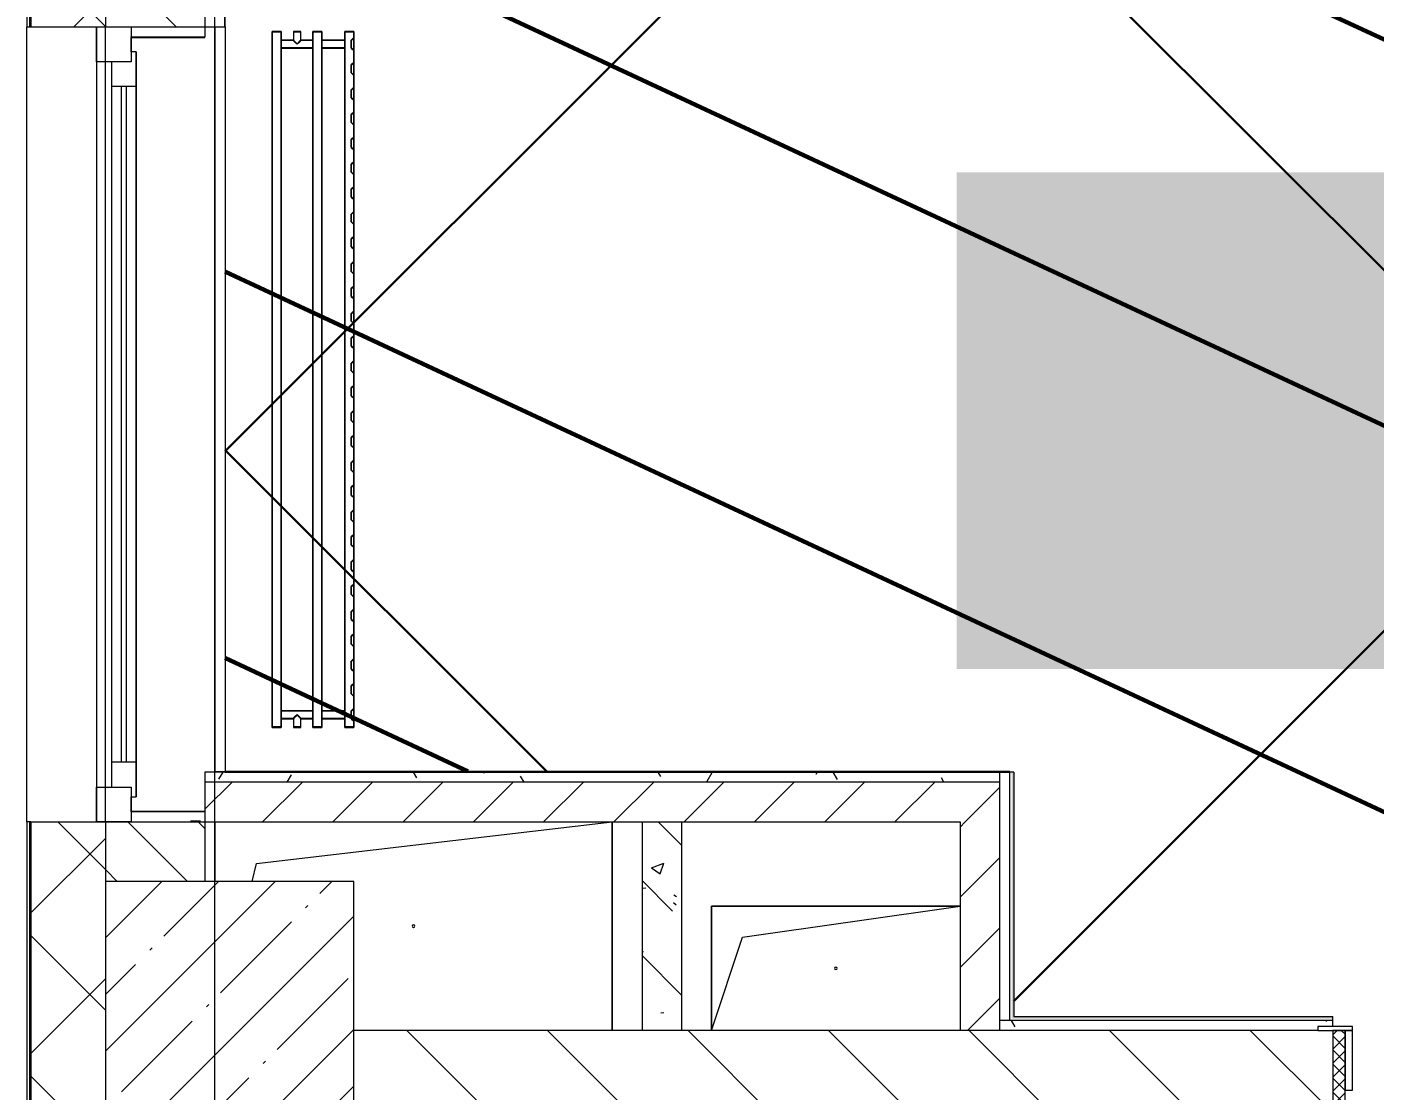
# Model space of a CAD drawing. Header units: millimetres. Extents: x -164500 to 426394, y -23753 to 102118.
# Drawn here: x 148504 to 151215, y 10979 to 13119 of the extents above; entities that cross this region are included whole.
import ezdxf

# ---------------------------------------------------------------- set-up
doc = ezdxf.new("R2010")
doc.units = ezdxf.units.MM
for name, color, linetype, lineweight in [('0) шлифовка', 5, 'Continuous', 60), ('5.3) Л-7 Линолеум 4 вып', 230, 'Continuous', 30), ('A-DOOR-2', 7, 'Continuous', 5), ('A-FLOR', 7, 'Continuous', 9), ('A-GENM', 7, 'Continuous', 9), ('A-GLAZ', 7, 'Continuous', 9), ('A-GLAZ-1', 7, 'Continuous', 5), ('A-WALL', 7, 'Continuous', 5), ('I-WALL', 7, 'Continuous', 5), ('S-COLS', 7, 'Continuous', 9), ('S-COLS-1', 7, 'Continuous', 5), ('Оси', 7, 'Continuous', 9)]:
    doc.layers.add(name, color=color, linetype=linetype, lineweight=lineweight)
doc.layers.add('2) защита вин плитк', color=6, linetype='Continuous')
doc.layers.add('3.2.2) Нал-ой пол 4 вып', color=3, linetype='Continuous')
doc.layers.add('A-AREA-PATT-2', color=7, linetype='Continuous', lineweight=5, true_color=0xcde0ef, transparency=1)
for name, color, linetype, lineweight, true_color in [('A-DOOR-FRAM-1', 7, 'Continuous', 5, 0xc0c0c0), ('A-WALL-1', 9, 'Continuous', 5, 0x808080), ('A-WALL-FNSH-1', 9, 'Continuous', 5, 0x808080), ('M-EQPM-1', 7, 'Continuous', 9, 0xb2b2b2)]:
    doc.layers.add(name, color=color, linetype=linetype, lineweight=lineweight, true_color=true_color)
doc.styles.add('СПДС', font='ГОСТ тип А.ttf', dxfattribs={"width": 0.9})
pattern_1 = [(45, (148772.12, -0.94), (-70.7107, 70.7107), [])]
pattern_2 = [(0, (148772.123, -0.94), (243.84, 60.96), [20.117, -162.763, 20.117, -162.763, -975.36]), (0, (148772.123, -0.94), (243.84, 60.96), [-365.76, 20.117, -345.643, 20.117, -162.763, -426.72]), (0, (148772.123, -0.94), (243.84, 60.96), [-914.4, 20.117, -101.803, 20.117, -284.683]), (120, (148863.563, 29.54), (-174.7129, 180.69163), [20.117, -162.763, 20.117, -162.763, -975.36]), (120, (148863.563, 29.54), (-174.7129, 180.69163), [-365.76, 20.117, -345.643, 20.117, -162.763, -426.72]), (120, (148863.563, 29.54), (-174.7129, 180.69163), [-914.4, 20.117, -101.803, 20.117, -284.683]), (240, (148894.043, 151.46), (-69.1271, -241.65163), [20.117, -162.763, 20.117, -162.763, -975.36]), (240, (148894.043, 151.46), (-69.1271, -241.65163), [-365.76, 20.117, -345.643, 20.117, -162.763, -426.72]), (240, (148894.043, 151.46), (-69.1271, -241.65163), [-914.4, 20.117, -101.803, 20.117, -284.683])]
pattern_3 = [(45, (148903.1, 14959), (-1347.04, 1347.04), [])]

# ---------------------------------------------------------------- blocks, each defined once
blk = doc.blocks.new('radiator_prado_classic_z_tip_30_po exemplyaru - Classic Z Тип 30-500-30677901-Объем проектирования 2 этажа')
at = {"layer": 'M-EQPM-1'}
for p, q in [((0, -64), (0, -82)), ((0, -64), (1400, -64)), ((1400, -64), (0, -64)), ((0, -82), (0, -64)), ((1400, -82), (1400, -64)), ((1400, -64), (1400, -82)), ((0, -82), (1400, -82)), ((18.5, -82), (0, -82)), ((17.5, -106.5), (0, -106.5)), ((17.5, -106.5), (0, -106.5)), ((0, -121.5), (0, -106.5)), ((0, -106.5), (0, -107.5)), ((0, -107.5), (0, -120.5)), ((0, -107.5), (0, -108.7)), ((0, -108.7), (0, -107.5)), ((0, -107.5), (0, -107.5)), ((17.5, -82), (17.5, -106.5)), ((17.5, -82), (17.5, -106.5)), ((17.5, -82), (18.5, -82)), ((18.5, -82), (17.5, -82)), ((17.5, -82), (18.5, -82)), ((18.5, -82), (17.5, -82)), ((18.5, -82), (32.2, -82)), ((30.3, -82), (18.5, -82)), ((18.5, -82), (26.9, -82)), ((21.2, -82), (18.5, -82)), ((32.5, -82), (21.2, -82)), ((26.9, -82), (32.2, -82)), ((32.2, -82), (30.3, -82)), ((32.2, -82), (32.5, -82)), ((32.5, -82), (32.2, -82)), ((32.2, -82), (32.5, -82)), ((1367.8, -82), (32.2, -82)), ((32.5, -146), (32.5, -82)), ((32.5, -146), (32.5, -82)), ((1367.5, -82), (1367.5, -146)), ((1367.5, -82), (1367.5, -146)), ((1367.5, -82), (1367.8, -82)), ((1371.2, -82), (1367.5, -82)), ((1367.5, -82), (1367.8, -82)), ((1367.8, -82), (1367.5, -82)), ((1367.8, -82), (1369.7, -82)), ((1367.8, -82), (1381.5, -82)), ((1368.5, -82), (1367.8, -82)), ((1369.7, -82), (1368.5, -82)), ((1369.7, -82), (1373.1, -82)), ((1371.2, -82), (1369.7, -82)), ((1382.5, -82), (1371.2, -82)), ((1373.1, -82), (1371.2, -82)), ((1373.1, -82), (1376.9, -82)), ((1375, -82), (1373.1, -82)), ((1376.9, -82), (1375, -82)), ((1376.9, -82), (1381.5, -82)), ((1378.7, -82), (1376.9, -82)), ((1380.3, -82), (1378.7, -82)), ((1381.5, -82), (1380.3, -82)), ((1381.5, -82), (1382.5, -82)), ((1381.5, -82), (1382.2, -82)), ((1382.2, -82), (1381.5, -82)), ((1400, -82), (1381.5, -82)), ((1382.2, -82), (1382.5, -82)), ((1382.5, -82), (1382.2, -82)), ((1382.5, -106.5), (1382.5, -82)), ((1382.5, -106.5), (1382.5, -82)), ((1400, -106.5), (1382.5, -106.5)), ((1400, -106.5), (1382.5, -106.5)), ((1400, -107.5), (1400, -106.5)), ((1400, -106.5), (1400, -121.5)), ((1400, -107.5), (1400, -106.5)), ((1400, -106.5), (1400, -107.5)), ((1400, -114), (1400, -107.5)), ((1400, -117.8), (1400, -107.5)), ((1400, -107.5), (1400, -108.7)), ((0, -108.7), (0, -110.3)), ((0, -114), (0, -108.7)), ((0, -110.3), (0, -114)), ((0, -114), (0, -117.8)), ((0, -120.5), (0, -114)), ((0, -117.8), (0, -119.3)), ((0, -119.3), (0, -120.5)), ((0, -120.5), (0, -121.5)), ((0, -120.5), (0, -120.5)), ((0, -121.5), (17.5, -121.5)), ((0, -121.5), (17.5, -121.5)), ((17.5, -121.5), (17.5, -146)), ((17.5, -121.5), (17.5, -146)), ((1382.5, -146), (1382.5, -121.5)), ((1382.5, -121.5), (1400, -121.5)), ((1382.5, -146), (1382.5, -121.5)), ((1382.5, -121.5), (1400, -121.5)), ((1400, -108.7), (1400, -110.3)), ((1400, -110.3), (1400, -112.1)), ((1400, -112.1), (1400, -114)), ((1400, -120.5), (1400, -114)), ((1400, -114), (1400, -115.9)), ((1400, -115.9), (1400, -117.8)), ((1400, -120.5), (1400, -117.8)), ((1400, -117.8), (1400, -119.3)), ((1400, -119.3), (1400, -120.5)), ((1400, -121.5), (1400, -120.5)), ((1400, -121.5), (1400, -120.5)), ((1400, -120.5), (1400, -121.5)), ((0, -146), (0, -164)), ((1400, -146), (0, -146)), ((0, -146), (18.5, -146)), ((0, -164), (0, -146)), ((18.5, -146), (17.5, -146)), ((17.5, -146), (17.8, -146)), ((18.5, -146), (17.5, -146)), ((17.5, -146), (17.8, -146)), ((17.8, -146), (18.5, -146)), ((17.8, -146), (31.5, -146)), ((32.2, -146), (18.5, -146)), ((18.5, -146), (19.7, -146)), ((26.9, -146), (18.5, -146)), ((19.7, -146), (21.2, -146)), ((21.2, -146), (23.1, -146)), ((23.1, -146), (25, -146)), ((25, -146), (26.9, -146)), ((26.9, -146), (28.7, -146)), ((32.2, -146), (26.9, -146)), ((28.7, -146), (30.3, -146)), ((30.3, -146), (31.5, -146)), ((31.5, -146), (32.2, -146)), ((31.5, -146), (32.5, -146)), ((32.5, -146), (32.2, -146)), ((32.2, -146), (32.5, -146)), ((32.5, -146), (32.2, -146)), ((32.2, -146), (1367.8, -146)), ((1367.8, -146), (1367.5, -146)), ((1367.5, -146), (1375, -146)), ((1367.8, -146), (1367.5, -146)), ((1367.5, -146), (1367.8, -146)), ((1381.5, -146), (1367.8, -146)), ((1381.5, -146), (1367.8, -146)), ((1367.8, -146), (1368.5, -146)), ((1368.5, -146), (1369.7, -146)), ((1369.7, -146), (1373.1, -146)), ((1373.1, -146), (1381.5, -146)), ((1375, -146), (1382.5, -146)), ((1382.2, -146), (1381.5, -146)), ((1382.2, -146), (1381.5, -146)), ((1381.5, -146), (1382.2, -146)), ((1381.5, -146), (1400, -146)), ((1382.5, -146), (1382.2, -146)), ((1382.5, -146), (1382.2, -146)), ((1382.2, -146), (1382.5, -146)), ((1400, -164), (1400, -146)), ((1400, -146), (1400, -164)), ((0, -164), (1400, -164)), ((17.8, -164), (0, -164)), ((17.5, -164), (17.5, -210)), ((17.5, -164), (17.5, -210)), ((17.5, -164), (17.8, -164)), ((17.8, -164), (17.5, -164)), ((17.5, -164), (17.8, -164)), ((18.5, -164), (17.5, -164)), ((17.8, -164), (32.2, -164)), ((32.2, -164), (17.8, -164)), ((17.8, -164), (19.7, -164)), ((32.5, -164), (18.5, -164)), ((19.7, -164), (23.1, -164)), ((23.1, -164), (32.2, -164)), ((32.2, -164), (32.5, -164)), ((32.5, -164), (32.2, -164)), ((32.2, -164), (32.5, -164)), ((1367.8, -164), (32.2, -164)), ((32.5, -210), (32.5, -164)), ((32.5, -210), (32.5, -164)), ((1367.5, -164), (1367.5, -210)), ((1367.5, -164), (1367.5, -210)), ((1367.5, -164), (1367.8, -164)), ((1368.5, -164), (1367.5, -164)), ((1367.5, -164), (1367.8, -164)), ((1367.8, -164), (1367.5, -164)), ((1367.8, -164), (1369.7, -164)), ((1367.8, -164), (1382.2, -164)), ((1369.7, -164), (1367.8, -164)), ((1382.2, -164), (1368.5, -164)), ((1369.7, -164), (1375, -164)), ((1382.2, -164), (1369.7, -164)), ((1375, -164), (1382.2, -164)), ((1382.2, -164), (1382.5, -164)), ((1382.5, -164), (1382.2, -164)), ((1382.2, -164), (1382.5, -164)), ((1382.5, -164), (1382.2, -164)), ((1400, -164), (1382.2, -164)), ((1382.5, -210), (1382.5, -164)), ((1382.5, -210), (1382.5, -164)), ((1400, -210), (0, -210)), ((0, -210), (0, -228)), ((0, -228), (0, -210)), ((0, -210), (17.8, -210)), ((17.8, -210), (17.5, -210)), ((17.5, -210), (17.8, -210)), ((28.7, -210), (17.5, -210)), ((17.5, -210), (17.8, -210)), ((25, -210), (17.8, -210)), ((17.8, -210), (32.2, -210)), ((17.8, -210), (26.9, -210)), ((32.2, -210), (25, -210)), ((26.9, -210), (30.3, -210)), ((32.5, -210), (28.7, -210)), ((30.3, -210), (32.2, -210)), ((32.5, -210), (32.2, -210)), ((32.2, -210), (32.5, -210)), ((32.2, -210), (32.5, -210)), ((32.2, -210), (1367.8, -210)), ((1367.8, -210), (1367.5, -210)), ((1367.5, -210), (1367.8, -210)), ((1367.8, -210), (1367.5, -210)), ((1367.5, -210), (1367.8, -210)), ((1369.7, -210), (1367.8, -210)), ((1367.8, -210), (1378.7, -210)), ((1369.7, -210), (1367.8, -210)), ((1367.8, -210), (1382.2, -210)), ((1373.1, -210), (1369.7, -210)), ((1382.2, -210), (1369.7, -210)), ((1382.5, -210), (1373.1, -210)), ((1378.7, -210), (1380.3, -210)), ((1380.3, -210), (1382.2, -210)), ((1382.2, -210), (1382.5, -210)), ((1382.5, -210), (1382.2, -210)), ((1382.2, -210), (1382.5, -210)), ((1382.2, -210), (1400, -210)), ((1400, -228), (1400, -210)), ((1400, -210), (1400, -228)), ((0, -228), (1400, -228)), ((12.5, -228), (0, -228)), ((17.5, -223), (12.5, -228)), ((17.5, -223), (12.5, -228)), ((37.5, -228), (12.5, -228)), ((37.5, -228), (12.5, -228)), ((12.5, -228), (37.5, -228)), ((17.5, -223), (32.5, -223)), ((32.5, -223), (17.5, -223)), ((37.5, -228), (32.5, -223)), ((32.5, -223), (37.5, -228)), ((62.5, -228), (37.5, -228)), ((67.5, -223), (62.5, -228)), ((67.5, -223), (62.5, -228)), ((87.5, -228), (62.5, -228)), ((87.5, -228), (62.5, -228)), ((62.5, -228), (87.5, -228)), ((67.5, -223), (82.5, -223)), ((82.5, -223), (67.5, -223)), ((87.5, -228), (82.5, -223)), ((82.5, -223), (87.5, -228)), ((112.5, -228), (87.5, -228)), ((117.5, -223), (112.5, -228)), ((117.5, -223), (112.5, -228)), ((137.5, -228), (112.5, -228)), ((137.5, -228), (112.5, -228)), ((112.5, -228), (137.5, -228)), ((117.5, -223), (132.5, -223)), ((132.5, -223), (117.5, -223)), ((137.5, -228), (132.5, -223)), ((132.5, -223), (137.5, -228)), ((162.5, -228), (137.5, -228)), ((167.5, -223), (162.5, -228)), ((167.5, -223), (162.5, -228)), ((187.5, -228), (162.5, -228)), ((187.5, -228), (162.5, -228)), ((162.5, -228), (187.5, -228)), ((167.5, -223), (182.5, -223)), ((182.5, -223), (167.5, -223)), ((187.5, -228), (182.5, -223)), ((182.5, -223), (187.5, -228)), ((212.5, -228), (187.5, -228)), ((217.5, -223), (212.5, -228)), ((217.5, -223), (212.5, -228)), ((237.5, -228), (212.5, -228)), ((237.5, -228), (212.5, -228)), ((212.5, -228), (237.5, -228)), ((217.5, -223), (232.5, -223)), ((232.5, -223), (217.5, -223)), ((237.5, -228), (232.5, -223)), ((232.5, -223), (237.5, -228)), ((262.5, -228), (237.5, -228)), ((267.5, -223), (262.5, -228)), ((267.5, -223), (262.5, -228)), ((287.5, -228), (262.5, -228)), ((287.5, -228), (262.5, -228)), ((262.5, -228), (287.5, -228)), ((267.5, -223), (282.5, -223)), ((282.5, -223), (267.5, -223)), ((287.5, -228), (282.5, -223)), ((282.5, -223), (287.5, -228)), ((312.5, -228), (287.5, -228)), ((317.5, -223), (312.5, -228)), ((317.5, -223), (312.5, -228)), ((337.5, -228), (312.5, -228)), ((337.5, -228), (312.5, -228)), ((312.5, -228), (337.5, -228)), ((317.5, -223), (332.5, -223)), ((332.5, -223), (317.5, -223)), ((337.5, -228), (332.5, -223)), ((332.5, -223), (337.5, -228)), ((362.5, -228), (337.5, -228)), ((367.5, -223), (362.5, -228)), ((367.5, -223), (362.5, -228)), ((387.5, -228), (362.5, -228)), ((387.5, -228), (362.5, -228)), ((362.5, -228), (387.5, -228)), ((367.5, -223), (382.5, -223)), ((382.5, -223), (367.5, -223)), ((387.5, -228), (382.5, -223)), ((382.5, -223), (387.5, -228)), ((412.5, -228), (387.5, -228)), ((417.5, -223), (412.5, -228)), ((417.5, -223), (412.5, -228)), ((437.5, -228), (412.5, -228)), ((437.5, -228), (412.5, -228)), ((412.5, -228), (437.5, -228)), ((417.5, -223), (432.5, -223)), ((432.5, -223), (417.5, -223)), ((437.5, -228), (432.5, -223)), ((432.5, -223), (437.5, -228)), ((462.5, -228), (437.5, -228)), ((467.5, -223), (462.5, -228)), ((467.5, -223), (462.5, -228)), ((487.5, -228), (462.5, -228)), ((487.5, -228), (462.5, -228)), ((462.5, -228), (487.5, -228)), ((467.5, -223), (482.5, -223)), ((482.5, -223), (467.5, -223)), ((487.5, -228), (482.5, -223)), ((482.5, -223), (487.5, -228)), ((512.5, -228), (487.5, -228)), ((517.5, -223), (512.5, -228)), ((517.5, -223), (512.5, -228)), ((537.5, -228), (512.5, -228)), ((537.5, -228), (512.5, -228)), ((512.5, -228), (537.5, -228)), ((517.5, -223), (532.5, -223)), ((532.5, -223), (517.5, -223)), ((537.5, -228), (532.5, -223)), ((532.5, -223), (537.5, -228)), ((562.5, -228), (537.5, -228)), ((567.5, -223), (562.5, -228)), ((567.5, -223), (562.5, -228)), ((587.5, -228), (562.5, -228)), ((587.5, -228), (562.5, -228)), ((562.5, -228), (587.5, -228)), ((567.5, -223), (582.5, -223)), ((582.5, -223), (567.5, -223)), ((587.5, -228), (582.5, -223)), ((582.5, -223), (587.5, -228)), ((612.5, -228), (587.5, -228)), ((617.5, -223), (612.5, -228)), ((617.5, -223), (612.5, -228)), ((637.5, -228), (612.5, -228)), ((637.5, -228), (612.5, -228)), ((612.5, -228), (637.5, -228)), ((617.5, -223), (632.5, -223)), ((632.5, -223), (617.5, -223)), ((637.5, -228), (632.5, -223)), ((632.5, -223), (637.5, -228)), ((662.5, -228), (637.5, -228)), ((667.5, -223), (662.5, -228)), ((667.5, -223), (662.5, -228)), ((687.5, -228), (662.5, -228)), ((687.5, -228), (662.5, -228)), ((662.5, -228), (687.5, -228)), ((667.5, -223), (682.5, -223)), ((682.5, -223), (667.5, -223)), ((687.5, -228), (682.5, -223)), ((682.5, -223), (687.5, -228)), ((712.5, -228), (687.5, -228)), ((717.5, -223), (712.5, -228)), ((717.5, -223), (712.5, -228)), ((737.5, -228), (712.5, -228)), ((737.5, -228), (712.5, -228)), ((712.5, -228), (737.5, -228)), ((717.5, -223), (732.5, -223)), ((732.5, -223), (717.5, -223)), ((737.5, -228), (732.5, -223)), ((732.5, -223), (737.5, -228)), ((762.5, -228), (737.5, -228)), ((767.5, -223), (762.5, -228)), ((767.5, -223), (762.5, -228)), ((787.5, -228), (762.5, -228)), ((787.5, -228), (762.5, -228)), ((762.5, -228), (787.5, -228)), ((767.5, -223), (782.5, -223)), ((782.5, -223), (767.5, -223)), ((787.5, -228), (782.5, -223)), ((782.5, -223), (787.5, -228)), ((812.5, -228), (787.5, -228)), ((817.5, -223), (812.5, -228)), ((817.5, -223), (812.5, -228)), ((837.5, -228), (812.5, -228)), ((837.5, -228), (812.5, -228)), ((812.5, -228), (837.5, -228)), ((817.5, -223), (832.5, -223)), ((832.5, -223), (817.5, -223)), ((837.5, -228), (832.5, -223)), ((832.5, -223), (837.5, -228)), ((862.5, -228), (837.5, -228)), ((867.5, -223), (862.5, -228)), ((867.5, -223), (862.5, -228)), ((887.5, -228), (862.5, -228)), ((887.5, -228), (862.5, -228)), ((862.5, -228), (887.5, -228)), ((867.5, -223), (882.5, -223)), ((882.5, -223), (867.5, -223)), ((887.5, -228), (882.5, -223)), ((882.5, -223), (887.5, -228)), ((912.5, -228), (887.5, -228)), ((917.5, -223), (912.5, -228)), ((917.5, -223), (912.5, -228)), ((937.5, -228), (912.5, -228)), ((937.5, -228), (912.5, -228)), ((912.5, -228), (937.5, -228)), ((917.5, -223), (932.5, -223)), ((932.5, -223), (917.5, -223)), ((937.5, -228), (932.5, -223)), ((932.5, -223), (937.5, -228)), ((962.5, -228), (937.5, -228)), ((967.5, -223), (962.5, -228)), ((967.5, -223), (962.5, -228)), ((987.5, -228), (962.5, -228)), ((987.5, -228), (962.5, -228)), ((962.5, -228), (987.5, -228)), ((967.5, -223), (982.5, -223)), ((982.5, -223), (967.5, -223)), ((987.5, -228), (982.5, -223)), ((982.5, -223), (987.5, -228)), ((1012.5, -228), (987.5, -228)), ((1017.5, -223), (1012.5, -228)), ((1017.5, -223), (1012.5, -228)), ((1037.5, -228), (1012.5, -228)), ((1037.5, -228), (1012.5, -228)), ((1012.5, -228), (1037.5, -228)), ((1017.5, -223), (1032.5, -223)), ((1032.5, -223), (1017.5, -223)), ((1037.5, -228), (1032.5, -223)), ((1032.5, -223), (1037.5, -228)), ((1062.5, -228), (1037.5, -228)), ((1067.5, -223), (1062.5, -228)), ((1067.5, -223), (1062.5, -228)), ((1087.5, -228), (1062.5, -228)), ((1087.5, -228), (1062.5, -228)), ((1062.5, -228), (1087.5, -228)), ((1067.5, -223), (1082.5, -223)), ((1082.5, -223), (1067.5, -223)), ((1087.5, -228), (1082.5, -223)), ((1082.5, -223), (1087.5, -228)), ((1112.5, -228), (1087.5, -228)), ((1117.5, -223), (1112.5, -228)), ((1117.5, -223), (1112.5, -228)), ((1137.5, -228), (1112.5, -228)), ((1137.5, -228), (1112.5, -228)), ((1112.5, -228), (1137.5, -228)), ((1117.5, -223), (1132.5, -223)), ((1132.5, -223), (1117.5, -223)), ((1137.5, -228), (1132.5, -223)), ((1132.5, -223), (1137.5, -228)), ((1162.5, -228), (1137.5, -228)), ((1167.5, -223), (1162.5, -228)), ((1167.5, -223), (1162.5, -228)), ((1187.5, -228), (1162.5, -228)), ((1187.5, -228), (1162.5, -228)), ((1162.5, -228), (1187.5, -228)), ((1167.5, -223), (1182.5, -223)), ((1182.5, -223), (1167.5, -223)), ((1187.5, -228), (1182.5, -223)), ((1182.5, -223), (1187.5, -228)), ((1212.5, -228), (1187.5, -228)), ((1217.5, -223), (1212.5, -228)), ((1217.5, -223), (1212.5, -228)), ((1237.5, -228), (1212.5, -228)), ((1237.5, -228), (1212.5, -228)), ((1212.5, -228), (1237.5, -228)), ((1217.5, -223), (1232.5, -223)), ((1232.5, -223), (1217.5, -223)), ((1237.5, -228), (1232.5, -223)), ((1232.5, -223), (1237.5, -228)), ((1262.5, -228), (1237.5, -228)), ((1267.5, -223), (1262.5, -228)), ((1267.5, -223), (1262.5, -228)), ((1287.5, -228), (1262.5, -228)), ((1287.5, -228), (1262.5, -228)), ((1262.5, -228), (1287.5, -228)), ((1267.5, -223), (1282.5, -223)), ((1282.5, -223), (1267.5, -223)), ((1287.5, -228), (1282.5, -223)), ((1282.5, -223), (1287.5, -228)), ((1312.5, -228), (1287.5, -228)), ((1317.5, -223), (1312.5, -228)), ((1317.5, -223), (1312.5, -228)), ((1337.5, -228), (1312.5, -228)), ((1337.5, -228), (1312.5, -228)), ((1312.5, -228), (1337.5, -228)), ((1317.5, -223), (1332.5, -223)), ((1332.5, -223), (1317.5, -223)), ((1337.5, -228), (1332.5, -223)), ((1332.5, -223), (1337.5, -228)), ((1362.5, -228), (1337.5, -228)), ((1367.5, -223), (1362.5, -228)), ((1367.5, -223), (1362.5, -228)), ((1387.5, -228), (1362.5, -228)), ((1387.5, -228), (1362.5, -228)), ((1362.5, -228), (1387.5, -228)), ((1367.5, -223), (1382.5, -223)), ((1382.5, -223), (1367.5, -223)), ((1387.5, -228), (1382.5, -223)), ((1382.5, -223), (1387.5, -228)), ((1400, -228), (1387.5, -228))]:
    blk.add_line(p, q, dxfattribs=at)
for points, knots in [([(18.5, -107.5), (18.4, -107.4), (18.3, -107.3), (18.1, -107.1), (17.9, -106.9), (17.8, -106.8), (17.7, -106.7), (17.5, -106.5), (17.5, -106.5), (17.5, -106.5)], [0.7142857, 0.7142857, 0.7142857, 0.7142857, 0.75, 0.7857143, 0.8214286, 0.8571429, 0.8928571, 0.9285714, 1, 1, 1, 1]), ([(17.5, -106.5), (17.5, -106.5), (17.5, -106.5), (17.7, -106.7), (17.8, -106.8), (17.9, -106.9), (18.1, -107.1), (18.3, -107.3), (18.4, -107.4), (18.5, -107.5)], [0, 0, 0, 0, 0.0714286, 0.1071429, 0.1428571, 0.1785714, 0.2142857, 0.25, 0.2857143, 0.2857143, 0.2857143, 0.2857143]), ([(17.5, -106.5), (17.5, -106.5), (17.5, -106.5), (17.7, -106.7), (17.8, -106.8), (17.9, -106.9), (18.1, -107.1), (18.3, -107.3), (18.4, -107.4), (18.5, -107.5)], [0, 0, 0, 0, 0.0714286, 0.1071429, 0.1428571, 0.1785714, 0.2142857, 0.25, 0.2857143, 0.2857143, 0.2857143, 0.2857143]), ([(25, -114), (24.5, -113.5), (23.6, -112.6), (22.4, -111.4), (21.6, -110.6), (21.1, -110.1), (20.8, -109.8), (20.5, -109.5), (20.2, -109.2), (19.8, -108.9), (19.6, -108.6), (19.3, -108.3), (19, -108), (18.7, -107.7), (18.5, -107.5), (18.3, -107.3), (18.1, -107.1), (17.9, -106.9), (17.8, -106.8), (17.7, -106.7), (17.5, -106.5), (17.5, -106.5), (17.5, -106.5)], [0, 0, 0, 0, 0.142857, 0.285714, 0.357143, 0.392857, 0.428571, 0.464286, 0.5, 0.535714, 0.571429, 0.607143, 0.642857, 0.678571, 0.714286, 0.75, 0.785714, 0.821429, 0.857143, 0.892857, 0.928571, 1, 1, 1, 1]), ([(1375, -114), (1375.5, -113.5), (1376.4, -112.6), (1377.6, -111.4), (1378.4, -110.6), (1378.9, -110.1), (1379.2, -109.8), (1379.5, -109.5), (1379.8, -109.2), (1380.1, -108.8), (1380.4, -108.6), (1380.7, -108.3), (1381, -108), (1381.3, -107.7), (1381.5, -107.5), (1381.7, -107.3), (1381.9, -107.1), (1382.1, -106.9), (1382.2, -106.8), (1382.3, -106.7), (1382.5, -106.5), (1382.5, -106.5), (1382.5, -106.5)], [0, 0, 0, 0, 0.142857, 0.285714, 0.357143, 0.392857, 0.428571, 0.464286, 0.5, 0.535714, 0.571429, 0.607143, 0.642857, 0.678571, 0.714286, 0.75, 0.785714, 0.821429, 0.857143, 0.892857, 0.928571, 1, 1, 1, 1]), ([(1382.5, -106.5), (1382.5, -106.5), (1382.5, -106.5), (1382.3, -106.7), (1382.2, -106.8), (1382.1, -106.9), (1381.9, -107.1), (1381.7, -107.3), (1381.6, -107.4), (1381.5, -107.5)], [0, 0, 0, 0, 0.0714286, 0.1071429, 0.1428571, 0.1785714, 0.2142857, 0.25, 0.2857143, 0.2857143, 0.2857143, 0.2857143]), ([(1382.5, -106.5), (1382.5, -106.5), (1382.5, -106.5), (1382.3, -106.7), (1382.2, -106.8), (1382.1, -106.9), (1381.9, -107.1), (1381.7, -107.3), (1381.6, -107.4), (1381.5, -107.5)], [0, 0, 0, 0, 0.0714286, 0.1071429, 0.1428571, 0.1785714, 0.2142857, 0.25, 0.2857143, 0.2857143, 0.2857143, 0.2857143]), ([(1381.5, -107.5), (1381.6, -107.4), (1381.7, -107.3), (1381.9, -107.1), (1382.1, -106.9), (1382.2, -106.8), (1382.3, -106.7), (1382.5, -106.5), (1382.5, -106.5), (1382.5, -106.5)], [0.7142857, 0.7142857, 0.7142857, 0.7142857, 0.75, 0.7857143, 0.8214286, 0.8571429, 0.8928571, 0.9285714, 1, 1, 1, 1]), ([(17.5, -121.5), (17.5, -121.5), (17.5, -121.5), (17.7, -121.3), (17.8, -121.2), (17.9, -121.1), (18.1, -120.9), (18.3, -120.7), (18.5, -120.5), (18.7, -120.3), (19, -120), (19.3, -119.7), (19.6, -119.4), (19.8, -119.1), (20.3, -118.7), (20.7, -118.3), (21.1, -117.9), (21.6, -117.4), (22.4, -116.6), (23.6, -115.4), (24.5, -114.5), (25, -114)], [0, 0, 0, 0, 0.071429, 0.107143, 0.142857, 0.178571, 0.214286, 0.25, 0.285714, 0.321429, 0.357143, 0.392857, 0.428571, 0.464286, 0.5, 0.571429, 0.607143, 0.642857, 0.714286, 0.857143, 1, 1, 1, 1]), ([(17.5, -121.5), (17.5, -121.5), (17.5, -121.5), (17.7, -121.3), (17.8, -121.2), (17.9, -121.1), (18.1, -120.9), (18.3, -120.7), (18.4, -120.6), (18.5, -120.5)], [0, 0, 0, 0, 0.0714286, 0.1071429, 0.1428571, 0.1785714, 0.2142857, 0.25, 0.2857143, 0.2857143, 0.2857143, 0.2857143]), ([(18.5, -120.5), (18.4, -120.6), (18.3, -120.7), (18.1, -120.9), (17.9, -121.1), (17.8, -121.2), (17.7, -121.3), (17.5, -121.5), (17.5, -121.5), (17.5, -121.5)], [0.7142857, 0.7142857, 0.7142857, 0.7142857, 0.75, 0.7857143, 0.8214286, 0.8571429, 0.8928571, 0.9285714, 1, 1, 1, 1]), ([(18.5, -120.5), (18.4, -120.6), (18.3, -120.7), (18.1, -120.9), (17.9, -121.1), (17.8, -121.2), (17.7, -121.3), (17.5, -121.5), (17.5, -121.5), (17.5, -121.5)], [0.7142857, 0.7142857, 0.7142857, 0.7142857, 0.75, 0.7857143, 0.8214286, 0.8571429, 0.8928571, 0.9285714, 1, 1, 1, 1]), ([(22.1, -111.1), (21.9, -110.9), (21.6, -110.6), (21.1, -110.1), (20.8, -109.8), (20.5, -109.5), (20.2, -109.2), (19.9, -108.8), (19.7, -108.7), (19.6, -108.6)], [0.2857143, 0.2857143, 0.2857143, 0.2857143, 0.3571429, 0.3928571, 0.4285714, 0.4642857, 0.5, 0.5357143, 0.5714286, 0.5714286, 0.5714286, 0.5714286]), ([(19.6, -108.6), (19.7, -108.7), (19.9, -108.8), (20.3, -109.3), (20.7, -109.7), (21.1, -110.1), (21.6, -110.6), (21.9, -110.9), (22.1, -111.1)], [0.4285714, 0.4285714, 0.4285714, 0.4285714, 0.4642857, 0.5, 0.5714286, 0.6071429, 0.6428571, 0.7142857, 0.7142857, 0.7142857, 0.7142857]), ([(19.6, -108.6), (19.7, -108.7), (19.8, -108.9), (20.3, -109.3), (20.6, -109.6), (20.8, -109.8)], [0.4285714, 0.4285714, 0.4285714, 0.4285714, 0.4642857, 0.5, 0.5714286, 0.5714286, 0.5714286, 0.5714286]), ([(19.6, -119.4), (19.7, -119.3), (19.9, -119.2), (20.3, -118.7), (20.7, -118.3), (21.1, -117.9), (21.6, -117.4), (21.9, -117.1), (22.1, -116.9)], [0.4285714, 0.4285714, 0.4285714, 0.4285714, 0.4642857, 0.5, 0.5714286, 0.6071429, 0.6428571, 0.7142857, 0.7142857, 0.7142857, 0.7142857]), ([(22.1, -116.9), (21.9, -117.1), (21.6, -117.4), (21.1, -117.9), (20.8, -118.2), (20.5, -118.5), (20.2, -118.8), (19.9, -119.2), (19.7, -119.3), (19.6, -119.4)], [0.2857143, 0.2857143, 0.2857143, 0.2857143, 0.3571429, 0.3928571, 0.4285714, 0.4642857, 0.5, 0.5357143, 0.5714286, 0.5714286, 0.5714286, 0.5714286]), ([(20.8, -109.8), (20.9, -109.9), (21.1, -110.1), (21.6, -110.6), (21.9, -110.9), (22.1, -111.1)], [0.5714286, 0.5714286, 0.5714286, 0.5714286, 0.6071429, 0.6428571, 0.7142857, 0.7142857, 0.7142857, 0.7142857]), ([(22.1, -116.9), (21.9, -117.1), (21.6, -117.4), (21.1, -117.9), (20.9, -118.1), (20.8, -118.2)], [0.2857143, 0.2857143, 0.2857143, 0.2857143, 0.3571429, 0.3928571, 0.4285714, 0.4285714, 0.4285714, 0.4285714]), ([(1382.5, -121.5), (1382.5, -121.5), (1382.5, -121.5), (1382.3, -121.3), (1382.2, -121.2), (1382.1, -121.1), (1381.9, -120.9), (1381.7, -120.7), (1381.5, -120.5), (1381.3, -120.3), (1381, -120), (1380.7, -119.7), (1380.4, -119.4), (1380.1, -119.2), (1379.7, -118.7), (1379.3, -118.3), (1378.9, -117.9), (1378.4, -117.4), (1377.6, -116.6), (1376.4, -115.4), (1375.5, -114.5), (1375, -114)], [0, 0, 0, 0, 0.071429, 0.107143, 0.142857, 0.178571, 0.214286, 0.25, 0.285714, 0.321429, 0.357143, 0.392857, 0.428571, 0.464286, 0.5, 0.571429, 0.607143, 0.642857, 0.714286, 0.857143, 1, 1, 1, 1]), ([(1380.4, -108.6), (1380.3, -108.7), (1380.1, -108.8), (1379.7, -109.3), (1379.3, -109.7), (1378.9, -110.1), (1378.4, -110.6), (1378.1, -110.9), (1377.9, -111.1)], [0.4285714, 0.4285714, 0.4285714, 0.4285714, 0.4642857, 0.5, 0.5714286, 0.6071429, 0.6428571, 0.7142857, 0.7142857, 0.7142857, 0.7142857]), ([(1377.9, -111.1), (1378.1, -110.9), (1378.4, -110.6), (1378.9, -110.1), (1379.2, -109.8), (1379.5, -109.5), (1379.8, -109.2), (1380.1, -108.8), (1380.3, -108.7), (1380.4, -108.6)], [0.2857143, 0.2857143, 0.2857143, 0.2857143, 0.3571429, 0.3928571, 0.4285714, 0.4642857, 0.5, 0.5357143, 0.5714286, 0.5714286, 0.5714286, 0.5714286]), ([(1379.2, -109.8), (1379.1, -109.9), (1378.9, -110.1), (1378.4, -110.6), (1378.1, -110.9), (1377.9, -111.1)], [0.5714286, 0.5714286, 0.5714286, 0.5714286, 0.6071429, 0.6428571, 0.7142857, 0.7142857, 0.7142857, 0.7142857]), ([(1377.9, -116.9), (1378.1, -117.1), (1378.4, -117.4), (1378.9, -117.9), (1379.2, -118.2), (1379.5, -118.5), (1379.8, -118.8), (1380.1, -119.2), (1380.3, -119.3), (1380.4, -119.4)], [0.2857143, 0.2857143, 0.2857143, 0.2857143, 0.3571429, 0.3928571, 0.4285714, 0.4642857, 0.5, 0.5357143, 0.5714286, 0.5714286, 0.5714286, 0.5714286]), ([(1377.9, -116.9), (1378.1, -117.1), (1378.4, -117.4), (1378.9, -117.9), (1379.1, -118.1), (1379.2, -118.2)], [0.2857143, 0.2857143, 0.2857143, 0.2857143, 0.3571429, 0.3928571, 0.4285714, 0.4285714, 0.4285714, 0.4285714]), ([(1380.4, -119.4), (1380.3, -119.3), (1380.1, -119.2), (1379.7, -118.7), (1379.3, -118.3), (1378.9, -117.9), (1378.4, -117.4), (1378.1, -117.1), (1377.9, -116.9)], [0.4285714, 0.4285714, 0.4285714, 0.4285714, 0.4642857, 0.5, 0.5714286, 0.6071429, 0.6428571, 0.7142857, 0.7142857, 0.7142857, 0.7142857]), ([(1380.4, -108.6), (1380.3, -108.7), (1380.1, -108.8), (1379.7, -109.3), (1379.4, -109.6), (1379.2, -109.8)], [0.4285714, 0.4285714, 0.4285714, 0.4285714, 0.4642857, 0.5, 0.5714286, 0.5714286, 0.5714286, 0.5714286]), ([(1381.5, -120.5), (1381.6, -120.6), (1381.7, -120.7), (1381.9, -120.9), (1382.1, -121.1), (1382.2, -121.2), (1382.3, -121.3), (1382.5, -121.5), (1382.5, -121.5), (1382.5, -121.5)], [0.7142857, 0.7142857, 0.7142857, 0.7142857, 0.75, 0.7857143, 0.8214286, 0.8571429, 0.8928571, 0.9285714, 1, 1, 1, 1]), ([(1381.5, -120.5), (1381.6, -120.6), (1381.7, -120.7), (1381.9, -120.9), (1382.1, -121.1), (1382.2, -121.2), (1382.3, -121.3), (1382.5, -121.5), (1382.5, -121.5), (1382.5, -121.5)], [0.7142857, 0.7142857, 0.7142857, 0.7142857, 0.75, 0.7857143, 0.8214286, 0.8571429, 0.8928571, 0.9285714, 1, 1, 1, 1]), ([(1382.5, -121.5), (1382.5, -121.5), (1382.5, -121.5), (1382.3, -121.3), (1382.2, -121.2), (1382.1, -121.1), (1381.9, -120.9), (1381.7, -120.7), (1381.6, -120.6), (1381.5, -120.5)], [0, 0, 0, 0, 0.0714286, 0.1071429, 0.1428571, 0.1785714, 0.2142857, 0.25, 0.2857143, 0.2857143, 0.2857143, 0.2857143])]:
    blk.add_open_spline(points, degree=3, knots=knots, dxfattribs=at)
for points in [[(19.6, -108.6), (19.5, -108.5), (19.3, -108.3), (19, -108), (18.7, -107.7), (18.6, -107.6), (18.5, -107.5)], [(18.5, -107.5), (18.6, -107.6), (18.7, -107.7), (19, -108), (19.3, -108.3), (19.5, -108.5), (19.6, -108.6)], [(18.5, -107.5), (18.6, -107.6), (18.7, -107.7), (19, -108), (19.3, -108.3), (19.5, -108.5), (19.6, -108.6)], [(1381.5, -107.5), (1381.4, -107.6), (1381.3, -107.7), (1381, -108), (1380.7, -108.3), (1380.5, -108.5), (1380.4, -108.6)], [(1381.5, -107.5), (1381.4, -107.6), (1381.3, -107.7), (1381, -108), (1380.7, -108.3), (1380.5, -108.5), (1380.4, -108.6)], [(1380.4, -108.6), (1380.5, -108.5), (1380.7, -108.3), (1381, -108), (1381.3, -107.7), (1381.4, -107.6), (1381.5, -107.5)], [(18.5, -120.5), (18.6, -120.4), (18.7, -120.3), (19, -120), (19.3, -119.7), (19.5, -119.5), (19.6, -119.4)], [(19.6, -119.4), (19.5, -119.5), (19.3, -119.7), (19, -120), (18.7, -120.3), (18.6, -120.4), (18.5, -120.5)], [(19.6, -119.4), (19.5, -119.5), (19.3, -119.7), (19, -120), (18.7, -120.3), (18.6, -120.4), (18.5, -120.5)], [(20.8, -118.2), (20.7, -118.3), (20.5, -118.5), (20.2, -118.8), (19.8, -119.1), (19.7, -119.3), (19.6, -119.4)], [(25, -114), (24.5, -113.5), (23.6, -112.6), (22.6, -111.6), (22.1, -111.1)], [(22.1, -111.1), (22.6, -111.6), (23.6, -112.6), (24.5, -113.5), (25, -114)], [(22.1, -111.1), (22.6, -111.6), (23.6, -112.6), (24.5, -113.5), (25, -114)], [(22.1, -116.9), (22.6, -116.4), (23.6, -115.4), (24.5, -114.5), (25, -114)], [(25, -114), (24.5, -114.5), (23.6, -115.4), (22.6, -116.4), (22.1, -116.9)], [(25, -114), (24.5, -114.5), (23.6, -115.4), (22.6, -116.4), (22.1, -116.9)], [(1377.9, -111.1), (1377.4, -111.6), (1376.4, -112.6), (1375.5, -113.5), (1375, -114)], [(1376.4, -112.6), (1376, -113), (1375.5, -113.5), (1375, -114)], [(1375, -114), (1375.5, -113.5), (1376, -113), (1376.4, -112.6)], [(1375, -114), (1375.5, -114.5), (1376.4, -115.4), (1377.4, -116.4), (1377.9, -116.9)], [(1375, -114), (1375.5, -114.5), (1376.4, -115.4), (1377.4, -116.4), (1377.9, -116.9)], [(1376.4, -115.4), (1376, -115), (1375.5, -114.5), (1375, -114)], [(1377.9, -111.1), (1377.4, -111.6), (1376.9, -112.1), (1376.4, -112.6)], [(1376.4, -112.6), (1376.9, -112.1), (1377.4, -111.6), (1377.9, -111.1)], [(1377.9, -116.9), (1377.4, -116.4), (1376.9, -115.9), (1376.4, -115.4)], [(1379.2, -118.2), (1379.3, -118.3), (1379.5, -118.5), (1379.8, -118.8), (1380.1, -119.2), (1380.3, -119.3), (1380.4, -119.4)], [(1380.4, -119.4), (1380.5, -119.5), (1380.7, -119.7), (1381, -120), (1381.3, -120.3), (1381.4, -120.4), (1381.5, -120.5)], [(1380.4, -119.4), (1380.5, -119.5), (1380.7, -119.7), (1381, -120), (1381.3, -120.3), (1381.4, -120.4), (1381.5, -120.5)], [(1381.5, -120.5), (1381.4, -120.4), (1381.3, -120.3), (1381, -120), (1380.7, -119.7), (1380.5, -119.5), (1380.4, -119.4)]]:
    blk.add_open_spline(points, degree=3, dxfattribs=at)
blk = doc.blocks.new('GM_Отверстие прямоугольное _в плите_ - Отверстие-V415-Объем проектирования 2 этажа')
at = {"layer": 'A-GENM'}
for p, q in [((-250, -125), (-250, 125)), ((-250, 125), (250, 125)), ((250, 125), (-250, 125)), ((-250, 125), (-250, -125)), ((-187.5, 62.5), (250, 125)), ((-250, -125), (-187.5, 62.5))]:
    blk.add_line(p, q, dxfattribs=at)
for start, end in [(360, 180), (180, 360)]:
    blk.add_arc((0, 0), 2.5, start, end, dxfattribs=at)
blk = doc.blocks.new('GM_Отверстие прямоугольное _в плите_ - Отверстие-22237344-Объем проектирования 2 этажа')
at = {"layer": 'A-GENM'}
for p, q in [((-316, 126), (400, 210)), ((400, 210), (400, -210)), ((400, -210), (400, 210)), ((-325, 90), (-316, 126))]:
    blk.add_line(p, q, dxfattribs=at)
for start, end in [(360, 180), (180, 360)]:
    blk.add_arc((0, 0), 2.5, start, end, dxfattribs=at)
blk = doc.blocks.new('120_Окно_СКБ_1Ст - 120_Окно_СКБ_1Ст_1600х2500_h_ 2-22959204-Объем проектирования 2 этажа')
at = {"layer": 'A-GLAZ'}
for p, q in [((-800, -127), (-800, -57)), ((-800, -57), (-730, -57)), ((-730, -57), (-730, -127)), ((730, -127), (730, -57)), ((730, -57), (800, -57)), ((800, -57), (800, -127)), ((730, -87), (-730, -87)), ((-730, -87), (-730, -127)), ((-680, -137), (-680, -87)), ((680, -137), (680, -87)), ((730, -127), (730, -87)), ((-730, -127), (-800, -127)), ((-730, -127), (-750, -127)), ((-750, -127), (-750, -137)), ((800, -127), (730, -127)), ((750, -127), (730, -127)), ((750, -137), (750, -127)), ((-750, -137), (750, -137)), ((750, -137), (-750, -137))]:
    blk.add_line(p, q, dxfattribs=at)
at = {"layer": 'A-GLAZ-1'}
for p, q in [((800, -57), (-800, -57)), ((-680, -107), (680, -107)), ((-780, -127), (-750, -127)), ((680, -117), (-680, -117)), ((750, -127), (780, -127))]:
    blk.add_line(p, q, dxfattribs=at)
blk = doc.blocks.new('BSC_Колонна _Прямоугольная - 500х500-V427-Объем проектирования 2 этажа')
at = {"layer": 'S-COLS-1'}
h = blk.add_hatch(dxfattribs=at)
h.set_pattern_fill('FP_177', color=256, style=0, pattern_type=2)
h.set_pattern_definition([(45, (-140, -11150), (-114.0493, 114.0493), []), (45, (-25.95, -11150), (-114.0493, 114.0493), [201.612, -40.322, 6.706, -33.617])])
h.paths.add_polyline_path([(-50, -250), (250, -250), (250, 250), (-250, 250), (-250, -250)])
for p, q in [((250, 250), (-250, 250)), ((-250, 250), (-250, -250)), ((250, -250), (250, 250)), ((-250, -250), (250, -250))]:
    blk.add_line(p, q, dxfattribs=at)

msp = doc.modelspace()

# ---------------------------------------------------------------- hatches: boundary and pattern name
at = {"layer": '0) шлифовка', "true_color": 0x2776bb}
h = msp.add_hatch(dxfattribs=at)
h.set_pattern_fill('ANSI31', color=152, scale=222, angle=110)
h.set_pattern_definition([(155, (148903.1, 14959), (-297.88, -638.81), [])])
h.paths.add_polyline_path([(152811.123, 14679.704), (151881.123, 14679.704), (151881.123, 14959), (149237.123, 14959), (149237.123, 14405), (148903.123, 14405), (148903.123, 13120), (148903.123, 11621), (150482.123, 11621), (150490.123, 11621), (150490.123, 11128), (151172.123, 11128), (151172.123, 11121), (152311.123, 11121), (152311.123, 11421), (152811.123, 11421)])
at = {"layer": '2) защита вин плитк'}
h = msp.add_hatch(dxfattribs=at)
h.set_pattern_fill('ANSI31', color=256, scale=600)
h.set_pattern_definition(pattern_3)
h.paths.add_polyline_path([(152811.123, 14679.704), (151881.123, 14679.704), (151881.123, 14959), (149237.123, 14959), (149237.123, 14405), (148903.123, 14405), (148903.123, 13120), (148903.123, 11621), (150482.123, 11621), (150490.123, 11621), (150490.123, 11128), (151172.123, 11128), (151172.123, 11121), (152311.123, 11121), (152311.123, 11421), (152811.123, 11421)])
at = {"layer": '3.2.2) Нал-ой пол 4 вып'}
h = msp.add_hatch(dxfattribs=at)
h.set_pattern_fill('ANSI31', color=256, scale=600)
h.set_pattern_definition(pattern_3)
h.paths.add_polyline_path([(152811.123, 14679.704), (151881.123, 14679.704), (151881.123, 14959), (149237.123, 14959), (149237.123, 14405), (148903.123, 14405), (148903.123, 13120), (148903.123, 11621), (150482.123, 11621), (150490.123, 11621), (150490.123, 11128), (151172.123, 11128), (151172.123, 11121), (152311.123, 11121), (152311.123, 11421), (152811.123, 11421)])
at = {"layer": '5.3) Л-7 Линолеум 4 вып'}
h = msp.add_hatch(dxfattribs=at)
h.set_pattern_fill('ANSI37', color=256, scale=600)
h.set_pattern_definition([(45, (148903.1, 14959), (-1347.04, 1347.04), []), (135, (148903.1, 14959), (-1347.04, -1347.04), [])])
h.paths.add_polyline_path([(152811.123, 14679.704), (151881.123, 14679.704), (151881.123, 14959), (149237.123, 14959), (149237.123, 14405), (148903.123, 14405), (148903.123, 13120), (148903.123, 11621), (150482.123, 11621), (150490.123, 11621), (150490.123, 11128), (151172.123, 11128), (151172.123, 11121), (152311.123, 11121), (152311.123, 11421), (152811.123, 11421)])
at = {"layer": 'A-AREA-PATT-2'}
msp.add_hatch(color=256, dxfattribs=at).paths.add_polyline_path([(151052.408, 11123.059), (151132.623, 11123.059), (151132.123, 11127.059), (150490.123, 11127.059), (150490.123, 11619.059), (150486.123, 11619.059), (150486.123, 11123.059), (150509.803, 11123.059)])
at = {"layer": 'A-DOOR-2'}
h = msp.add_hatch(dxfattribs=at)
h.set_pattern_fill('FP_75', color=256, angle=180, style=0, pattern_type=2)
h.set_pattern_definition([(315, (149943.212, 10834.374), (14.14214, 14.14214), []), (45, (149943.212, 10834.374), (-14.14214, 14.14214), [])])
h.paths.add_polyline_path([(151132.123, 10899.059), (151157.123, 10899.331), (151157.123, 11099.059), (151132.123, 11099.059), (151132.123, 10919.059)])
at = {"layer": 'A-WALL'}
h = msp.add_hatch(dxfattribs=at)
h.set_pattern_fill('FP_24', color=256, style=0, pattern_type=2)
h.set_pattern_definition([(45, (148772.12, -0.94), (-141.4214, 141.4214), []), (135, (148772.12, -0.94), (-141.4214, -141.4214), [])])
h.paths.add_polyline_path([(148662.123, -100.941), (148662.123, 5219.059), (148512.123, 5219.059), (148512.123, -100.941)])
h.paths.add_polyline_path([(148644.123, 7319.059), (148662.123, 7319.059), (148662.123, 8519.059), (148512.123, 8519.059), (148512.123, 7319.059)])
h.paths.add_polyline_path([(148512.123, 10619.059), (148662.123, 10619.059), (148662.123, 11519.059), (148512.123, 11519.059), (148512.123, 10848.945)])
h.paths.add_polyline_path([(148512.123, 13119.059), (148662.123, 13119.059), (148662.123, 15349.059), (148512.123, 15349.059), (148512.123, 13925.641)])
h = msp.add_hatch(dxfattribs=at)
h.set_pattern_fill('FP_2', color=256, style=0, pattern_type=2)
h.set_pattern_definition([(135, (148772.12, -0.94), (-70.7107, -70.7107), [])])
h.paths.add_polyline_path([(148862.123, 7899.059), (148862.123, 8519.059), (148662.123, 8519.059), (148662.123, 7899.059)])
h.paths.add_polyline_path([(148862.123, 10619.059), (148862.123, 10899.059), (148662.123, 10899.059), (148662.123, 10619.059), (148861.59, 10619.059)])
h.paths.add_polyline_path([(148719.266, 11399.059), (148862.123, 11399.059), (148862.123, 11519.059), (148662.123, 11519.059), (148662.123, 11399.059)])
h.paths.add_polyline_path([(148862.123, 13119.059), (148862.123, 14699.059), (148662.123, 14699.059), (148662.123, 13119.059), (148774.668, 13119.059)])
at = {"layer": 'I-WALL'}
h = msp.add_hatch(dxfattribs=at)
h.set_pattern_fill('FP_191', color=256, style=0, pattern_type=2)
h.set_pattern_definition(pattern_2)
h.paths.add_polyline_path([(149245.572, 11599.059), (150462.123, 11599.059), (150462.123, 11619.059), (148862.123, 11619.059), (148862.123, 11599.059), (149162.123, 11599.059)])
h = msp.add_hatch(dxfattribs=at)
h.set_pattern_fill('FP_22', color=256, style=0, pattern_type=2)
h.set_pattern_definition(pattern_1)
h.paths.add_polyline_path([(148862.123, 11519.059), (150462.123, 11519.059), (150462.123, 11599.059), (148862.123, 11599.059)])
h = msp.add_hatch(dxfattribs=at)
h.set_pattern_fill('FP_191', color=256, style=0, pattern_type=2)
h.set_pattern_definition(pattern_2)
h.paths.add_polyline_path([(148856.385, 11519.059), (148862.123, 11519.059), (148862.123, 11539.059), (148714.123, 11539.059), (148714.123, 11519.059), (148724.123, 11519.059)])
h = msp.add_hatch(dxfattribs=at)
h.set_pattern_fill('FP_41', color=256, style=0, pattern_type=2)
h.set_pattern_definition([(135, (148772.12, -0.94), (-150.8683, -150.8683), [213.36, -35.56, 7.112, -35.56]), (135, (148772.12, 149.83), (-150.8683, -150.8683), []), (50, (148772.12, -0.94), (255.0577, -22.3145), [26.67, -293.37]), (355, (148772.12, -0.94), (-49.3404, 267.479), [21.336, -234.696]), (100.451, (148793.38, -2.8), (205.7195, 245.1636), [22.666, -249.326]), (46.184, (148772.12, 70.18), (379.511, -58.86), [40.005, -440.055]), (96.636, (148803.75, 65.27), (332.363, 346.399), [33.999, -373.989]), (351.184, (148772.12, 70.18), (332.367, 346.395), [32.004, -352.044]), (21, (148807.68, 52.4), (212.26, -143.171), [26.67, -293.37]), (326, (148807.68, 52.4), (86.5224, 257.863), [21.336, -234.696]), (71.451, (148825.37, 40.47), (298.784, 114.69), [22.666, -249.326]), (37.5, (148772.12, -0.94), (4.32385, 118.3775), [6.706, -225.146, 6.706, -231.546, -235.585]), (37.5, (148772.12, -0.94), (4.32385, 118.3775), [-470.103, 6.706, -228.879]), (7.5, (148772.12, -0.94), (93.5476, 140.2533), [6.706, -129.134, 6.706, -219.812, -89.789]), (7.5, (148772.12, -0.94), (93.5476, 140.2533), [-362.356, 6.706, -83.083]), (327.5, (148692.82, -0.94), (189.82734, -8.0202), [6.706, -82.194, 6.706, -270.662, -368.046]), (327.5, (148692.82, -0.94), (189.82734, -8.0202), [-366.268, 6.706, -361.34]), (317.5, (148657.26, -0.94), (207.3811, 35.5976), [6.706, -108.864, 6.706, -177.495, -261.366]), (317.5, (148657.26, -0.94), (207.3811, 35.5976), [-299.771, 6.706, -254.66])])
h.paths.add_polyline_path([(149822.123, 11099.059), (149822.123, 11519.059), (149742.123, 11519.059), (149742.123, 11099.059)])
h = msp.add_hatch(dxfattribs=at)
h.set_pattern_fill('FP_22', color=256, style=0, pattern_type=2)
h.set_pattern_definition(pattern_1)
h.paths.add_polyline_path([(150462.123, 11099.059), (150462.123, 11519.059), (150382.123, 11519.059), (150382.123, 11099.059)])
h = msp.add_hatch(dxfattribs=at)
h.set_pattern_fill('FP_191', color=256, style=0, pattern_type=2)
h.set_pattern_definition(pattern_2)
h.paths.add_polyline_path([(152312.123, 11099.059), (152310.123, 11119.059), (152232.123, 11119.059), (152232.123, 11107.059), (152262.123, 11106.559), (152262.123, 11099.059), (152286.679, 11099.059)])
h.paths.add_polyline_path([(151052.408, 11099.059), (151102.123, 11099.954), (151102.123, 11107.059), (151132.123, 11107.059), (151132.123, 11119.059), (150462.123, 11119.059), (150462.123, 11099.059)])
h = msp.add_hatch(dxfattribs=at)
h.set_pattern_fill('FP_23', color=256, style=0, pattern_type=2)
h.set_pattern_definition([(135, (148772.12, -0.94), (-141.4214, -141.4214), [])])
h.paths.add_polyline_path([(152332.123, 10899.059), (152332.123, 11099.059), (152232.123, 11099.059), (152232.123, 10899.059), (152262.123, 10899.059)])
h.paths.add_polyline_path([(151132.123, 10899.059), (151132.123, 11099.059), (149162.123, 11099.059), (149162.123, 10899.059), (151102.123, 10899.059)])

# ---------------------------------------------------------------- linework, layer by layer
at = {"layer": 'A-DOOR-FRAM-1'}
for p, q in [((151172.123, 11107.059), (151102.123, 11107.059)), ((151102.123, 11107.059), (151102.123, 11099.059)), ((151102.123, 11099.059), (151172.123, 11099.059)), ((151157.123, 11099.059), (151132.123, 11099.059)), ((151132.123, 11099.059), (151132.123, 10899.059)), ((151157.123, 10899.059), (151157.123, 11099.059)), ((151172.123, 11099.059), (151157.123, 11099.059)), ((151157.123, 11099.059), (151157.123, 10979.059)), ((151172.123, 11099.059), (151172.123, 11107.059)), ((151172.123, 10979.059), (151172.123, 11099.059)), ((151157.123, 10979.059), (151172.123, 10979.059))]:
    msp.add_line(p, q, dxfattribs=at)
at = {"layer": 'A-FLOR'}
for p, q in [((150462.123, 11120), (150462.123, 11600)), ((150462.123, 11119.059), (150462.123, 11599.059))]:
    msp.add_line(p, q, dxfattribs=at)
at = {"layer": 'A-WALL'}
for p, q in [((148509.123, 15352.059), (148509.123, 13119.059)), ((148512.123, 15349.059), (148512.123, 13119.059)), ((148662.123, 14699.059), (148662.123, 13119.059)), ((148862.123, 14689.059), (148862.123, 13099.059)), ((148902.123, 13119.059), (148902.123, 14409.059)), ((148504.123, 11519.059), (148504.123, 13119.059)), ((148509.123, 11519.059), (148509.123, 10619.059)), ((148512.123, 11519.059), (148512.123, 10619.059)), ((148662.123, 11519.059), (148662.123, 11399.059)), ((151102.123, 11099.059), (150462.123, 11099.059))]:
    msp.add_line(p, q, dxfattribs=at)
at = {"layer": 'A-WALL-1'}
for p, q in [((148512.123, 13119.059), (148902.123, 13119.059)), ((148714.123, 13119.059), (148714.123, 13099.059)), ((148714.123, 13099.059), (148862.123, 13099.059)), ((148862.123, 11619.059), (148862.123, 11399.059)), ((150462.123, 11619.059), (148862.123, 11619.059)), ((150462.123, 11099.059), (150462.123, 11619.059)), ((150462.123, 11599.059), (148862.123, 11599.059)), ((148862.123, 11539.059), (148714.123, 11539.059)), ((148714.123, 11539.059), (148714.123, 11519.059)), ((148512.123, 11519.059), (148862.123, 11519.059)), ((148862.123, 11519.059), (150382.123, 11519.059)), ((149742.123, 11519.059), (149742.123, 11099.059)), ((149822.123, 11099.059), (149822.123, 11519.059)), ((150382.123, 11519.059), (150382.123, 11099.059)), ((150482.123, 11119.059), (150462.123, 11119.059)), ((151132.123, 11107.059), (151132.123, 11119.059)), ((150462.123, 11099.059), (149162.123, 11099.059))]:
    msp.add_line(p, q, dxfattribs=at)
at = {"layer": 'A-WALL-FNSH-1'}
for p, q in [((148504.123, 15357.059), (148504.123, 13119.059)), ((148903.123, 13119.059), (148903.123, 14408.059)), ((148504.123, 13119.059), (148512.123, 13119.059)), ((148714.123, 13099.059), (148714.123, 13098.059)), ((148714.123, 13098.059), (148862.123, 13098.059)), ((148862.123, 13098.059), (148862.123, 13099.059)), ((148902.123, 13119.059), (148903.123, 13119.059)), ((148902.123, 11620.059), (148902.123, 11619.059)), ((148902.123, 11619.059), (150482.123, 11619.059)), ((150482.123, 11620.059), (148903.123, 11620.059)), ((150482.123, 11619.059), (150482.123, 11620.059)), ((148862.123, 11540.059), (148714.123, 11540.059)), ((148714.123, 11540.059), (148714.123, 11539.059)), ((148512.123, 11519.059), (148504.123, 11519.059)), ((148504.123, 11519.059), (148504.123, 10619.059))]:
    msp.add_line(p, q, dxfattribs=at)
at = {"layer": 'I-WALL'}
for p, q in [((148662.123, 11519.059), (148662.123, 13119.059)), ((148882.123, 13119.059), (148882.123, 11620.059)), ((148903.123, 13119.059), (148903.123, 11620.059)), ((148882.123, 11620.059), (148903.123, 11620.059)), ((150482.123, 11119.059), (150482.123, 11619.059)), ((150490.123, 11619.059), (150482.123, 11619.059)), ((150490.123, 11619.059), (150490.123, 11127.059)), ((148882.123, 11519.059), (148882.123, 11399.059)), ((151132.623, 11119.059), (150482.123, 11119.059)), ((150490.123, 11127.059), (151132.623, 11127.059)), ((151132.623, 11119.059), (151132.623, 11127.059))]:
    msp.add_line(p, q, dxfattribs=at)
at = {"layer": 'Оси'}
msp.add_lwpolyline([(148882.123, -1907.2), (148882.123, 3092.8), (148882.123, 10379.059), (148882.123, 15379.059)], dxfattribs=at)

# ---------------------------------------------------------------- block references
at = {"layer": 'A-GENM'}
for name, p in [('GM_Отверстие прямоугольное _в плите_ - Отверстие-22237344-Объем проектирования 2 этажа', (149282.123, 11309.059)), ('GM_Отверстие прямоугольное _в плите_ - Отверстие-V415-Объем проектирования 2 этажа', (150132.123, 11224.059))]:
    msp.add_blockref(name, p, dxfattribs=at)
at = {"layer": 'A-GLAZ', "color": 3, "rotation": 89.99999999999993}
msp.add_blockref('120_Окно_СКБ_1Ст - 120_Окно_СКБ_1Ст_1600х2500_h_ 2-22959204-Объем проектирования 2 этажа', (148587.123, 12319.059), dxfattribs=at)
at = {"layer": 'M-EQPM-1', "rotation": 89.99999999999893}
for p in [(148933.823, 11710), (148933.823, 11709.059)]:
    msp.add_blockref('radiator_prado_classic_z_tip_30_po exemplyaru - Classic Z Тип 30-500-30677901-Объем проектирования 2 этажа', p, dxfattribs=at)
at = {"layer": 'S-COLS'}
msp.add_blockref('BSC_Колонна _Прямоугольная - 500х500-V427-Объем проектирования 2 этажа', (148912.123, 11149.059), dxfattribs=at)

# ---------------------------------------------------------------- texts
at = {"insert": (150625.405, 12576.559), "char_height": 500, "width": 1212.1515, "attachment_point": 1, "style": 'СПДС', "bg_fill": 1, "box_fill_scale": 1.5, "bg_fill_color": 7, "bg_fill_true_color": 16777215, "bg_fill_transparency": 0}
msp.add_mtext('2.21', dxfattribs=at)

doc.saveas('drawing.dxf')
